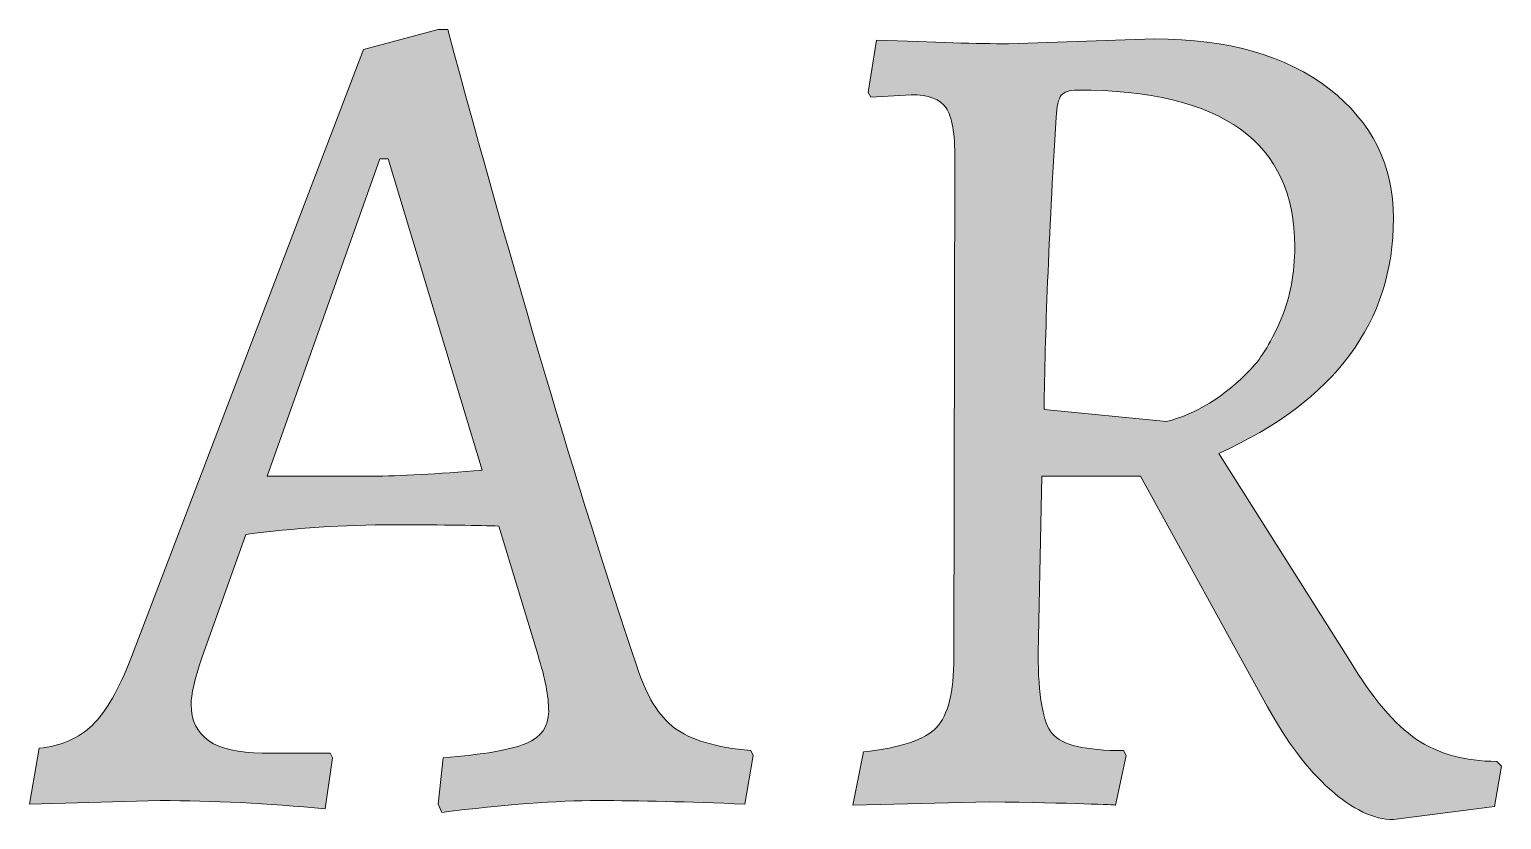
# Model space of a CAD drawing. Header units: inches. Extents: x 30.75 to 38.26, y -31.75 to -24.55.
# Drawn here: x 32.145 to 33.429, y -31.751 to -31.061 of the extents above; entities that cross this region are included whole.
import ezdxf

# ---------------------------------------------------------------- set-up
doc = ezdxf.new("R2010")
doc.units = ezdxf.units.IN
doc.header["$MEASUREMENT"] = 0
doc.layers.add('Layer 3', color=7, linetype='Continuous')

msp = doc.modelspace()

# ---------------------------------------------------------------- hatches: boundary and pattern name
at = {"layer": 'Layer 3', "true_color": 0xffffff}
h = msp.add_hatch(color=7, dxfattribs=at)
h.dxf.hatch_style = 2
edge = h.paths.add_edge_path()
edge.add_spline(control_points=[(32.5047, -31.7446), (32.5047, -31.7446), (32.5016, -31.7374), (32.5016, -31.7374), (32.5016, -31.7374), (32.5058, -31.6969), (32.5058, -31.6969), (32.541, -31.6942), (32.5652, -31.69), (32.5784, -31.6845), (32.5914, -31.679), (32.598, -31.6697), (32.598, -31.6565), (32.598, -31.6434), (32.5949, -31.6271), (32.5887, -31.6078), (32.5887, -31.6078), (32.5545, -31.4948), (32.5545, -31.4948), (32.5379, -31.4941), (32.5075, -31.4937), (32.4633, -31.4937), (32.419, -31.4937), (32.3758, -31.4965), (32.3337, -31.502), (32.3337, -31.502), (32.2953, -31.6099), (32.2953, -31.6099), (32.2891, -31.6285), (32.286, -31.642), (32.286, -31.6503), (32.286, -31.6786), (32.3067, -31.6928), (32.3481, -31.6928), (32.3481, -31.6928), (32.4073, -31.6928), (32.4073, -31.6928), (32.4073, -31.6928), (32.4093, -31.6969), (32.4093, -31.6969), (32.4093, -31.6969), (32.4031, -31.7415), (32.4031, -31.7415), (32.3526, -31.7367), (32.3047, -31.7343), (32.259, -31.7343), (32.259, -31.7343), (32.1449, -31.7374), (32.1449, -31.7374), (32.1449, -31.7374), (32.1533, -31.6887), (32.1533, -31.6887), (32.1726, -31.6866), (32.1882, -31.6798), (32.1999, -31.6685), (32.2117, -31.657), (32.2231, -31.6372), (32.2341, -31.6088), (32.2341, -31.6088), (32.4363, -31.079), (32.4363, -31.079), (32.4363, -31.079), (32.5016, -31.0614), (32.5016, -31.0614), (32.5016, -31.0614), (32.5099, -31.0614), (32.5099, -31.0614), (32.5679, -31.2764), (32.6229, -31.4616), (32.6748, -31.6171), (32.6831, -31.6427), (32.6941, -31.6607), (32.7079, -31.671), (32.7217, -31.6814), (32.7439, -31.688), (32.7743, -31.6907), (32.7743, -31.6907), (32.7764, -31.6949), (32.7764, -31.6949), (32.7764, -31.6949), (32.7691, -31.7374), (32.7691, -31.7374), (32.7193, -31.7353), (32.6767, -31.7343), (32.6411, -31.7343), (32.6054, -31.7343), (32.56, -31.7377), (32.5047, -31.7446)], knot_values=[0, 0, 0, 0, 1, 1, 1, 2, 2, 2, 3, 3, 3, 4, 4, 4, 5, 5, 5, 6, 6, 6, 7, 7, 7, 8, 8, 8, 9, 9, 9, 10, 10, 10, 11, 11, 11, 12, 12, 12, 13, 13, 13, 14, 14, 14, 15, 15, 15, 16, 16, 16, 17, 17, 17, 18, 18, 18, 19, 19, 19, 20, 20, 20, 21, 21, 21, 22, 22, 22, 23, 23, 23, 24, 24, 24, 25, 25, 25, 26, 26, 26, 27, 27, 27, 28, 28, 28, 29, 29, 29, 29], degree=3, periodic=1)
edge = h.paths.add_edge_path()
edge.add_spline(control_points=[(32.4435, -31.4512), (32.4685, -31.4512), (32.5006, -31.4495), (32.54, -31.446), (32.54, -31.446), (32.458, -31.1744), (32.458, -31.1744), (32.458, -31.1744), (32.4508, -31.1744), (32.4508, -31.1744), (32.4508, -31.1744), (32.3523, -31.4512), (32.3523, -31.4512), (32.3523, -31.4512), (32.4435, -31.4512), (32.4435, -31.4512)], knot_values=[0, 0, 0, 0, 1, 1, 1, 2, 2, 2, 3, 3, 3, 4, 4, 4, 5, 5, 5, 5], degree=3, periodic=1)
h = msp.add_hatch(color=7, dxfattribs=at)
h.dxf.hatch_style = 2
edge = h.paths.add_edge_path()
edge.add_spline(control_points=[(33.2791, -31.1133), (33.3164, -31.1423), (33.3351, -31.1799), (33.3351, -31.2262), (33.3351, -31.3168), (33.2843, -31.3852), (33.1827, -31.4315), (33.1827, -31.4315), (33.2968, -31.6119), (33.2968, -31.6119), (33.3168, -31.6451), (33.3363, -31.6681), (33.3553, -31.6809), (33.3743, -31.6937), (33.3977, -31.7001), (33.4253, -31.7001), (33.4253, -31.7001), (33.4294, -31.7042), (33.4294, -31.7042), (33.4294, -31.7042), (33.4233, -31.7394), (33.4233, -31.7394), (33.4233, -31.7394), (33.3351, -31.7509), (33.3351, -31.7509), (33.3178, -31.7509), (33.2994, -31.7421), (33.2796, -31.7244), (33.26, -31.7068), (33.2418, -31.6828), (33.2252, -31.6524), (33.2252, -31.6524), (33.1143, -31.4512), (33.1143, -31.4512), (33.1143, -31.4512), (33.0283, -31.4512), (33.0283, -31.4512), (33.0283, -31.4512), (33.0251, -31.6057), (33.0251, -31.6057), (33.0251, -31.643), (33.0293, -31.6665), (33.0376, -31.6762), (33.0458, -31.6859), (33.0666, -31.6907), (33.0997, -31.6907), (33.0997, -31.6907), (33.1018, -31.6949), (33.1018, -31.6949), (33.1018, -31.6949), (33.0925, -31.7384), (33.0925, -31.7384), (33.0925, -31.7377), (33.0559, -31.7367), (32.9826, -31.7353), (32.9826, -31.7353), (32.8634, -31.7384), (32.8634, -31.7384), (32.8634, -31.7384), (32.8727, -31.6918), (32.8727, -31.6918), (32.9052, -31.6883), (32.9264, -31.6812), (32.9364, -31.6705), (32.9465, -31.6598), (32.9515, -31.6396), (32.9515, -31.6099), (32.9515, -31.6099), (32.9525, -31.1744), (32.9525, -31.1744), (32.9525, -31.1523), (32.9499, -31.1374), (32.9448, -31.1299), (32.9396, -31.1222), (32.9294, -31.1184), (32.9142, -31.1184), (32.9142, -31.1184), (32.879, -31.1205), (32.879, -31.1205), (32.879, -31.1205), (32.8769, -31.1164), (32.8769, -31.1164), (32.8769, -31.1164), (32.8841, -31.0707), (32.8841, -31.0707), (32.9346, -31.0728), (32.9729, -31.0739), (32.9992, -31.0739), (32.9992, -31.0739), (33.1267, -31.0697), (33.1267, -31.0697), (33.191, -31.0697), (33.2418, -31.0842), (33.2791, -31.1133)], knot_values=[0, 0, 0, 0, 1, 1, 1, 2, 2, 2, 3, 3, 3, 4, 4, 4, 5, 5, 5, 6, 6, 6, 7, 7, 7, 8, 8, 8, 9, 9, 9, 10, 10, 10, 11, 11, 11, 12, 12, 12, 13, 13, 13, 14, 14, 14, 15, 15, 15, 16, 16, 16, 17, 17, 17, 18, 18, 18, 19, 19, 19, 20, 20, 20, 21, 21, 21, 22, 22, 22, 23, 23, 23, 24, 24, 24, 25, 25, 25, 26, 26, 26, 27, 27, 27, 28, 28, 28, 29, 29, 29, 30, 30, 30, 31, 31, 31, 31], degree=3, periodic=1)
edge = h.paths.add_edge_path()
edge.add_spline(control_points=[(33.249, -31.2511), (33.249, -31.1599), (33.1858, -31.1143), (33.0593, -31.1143), (33.0524, -31.1143), (33.0477, -31.1159), (33.0453, -31.1189), (33.0429, -31.1221), (33.0413, -31.1285), (33.0407, -31.1381), (33.0344, -31.2439), (33.031, -31.3289), (33.0303, -31.3932), (33.0303, -31.3932), (33.1371, -31.4035), (33.1371, -31.4035), (33.1626, -31.3973), (33.1872, -31.3821), (33.2107, -31.3579), (33.2204, -31.3476), (33.2292, -31.3329), (33.2371, -31.3139), (33.2451, -31.2949), (33.249, -31.2739), (33.249, -31.2511)], knot_values=[0, 0, 0, 0, 1, 1, 1, 2, 2, 2, 3, 3, 3, 4, 4, 4, 5, 5, 5, 6, 6, 6, 7, 7, 7, 8, 8, 8, 8], degree=3, periodic=1)

# ---------------------------------------------------------------- linework, layer by layer
at = {"layer": 'Layer 3', "lineweight": 0}
for points, knots in [([(32.5047, -31.7446), (32.5047, -31.7446), (32.5016, -31.7374), (32.5016, -31.7374), (32.5016, -31.7374), (32.5058, -31.6969), (32.5058, -31.6969), (32.541, -31.6942), (32.5652, -31.69), (32.5784, -31.6845), (32.5914, -31.679), (32.598, -31.6697), (32.598, -31.6565), (32.598, -31.6434), (32.5949, -31.6271), (32.5887, -31.6078), (32.5887, -31.6078), (32.5545, -31.4948), (32.5545, -31.4948), (32.5379, -31.4941), (32.5075, -31.4937), (32.4633, -31.4937), (32.419, -31.4937), (32.3758, -31.4965), (32.3337, -31.502), (32.3337, -31.502), (32.2953, -31.6099), (32.2953, -31.6099), (32.2891, -31.6285), (32.286, -31.642), (32.286, -31.6503), (32.286, -31.6786), (32.3067, -31.6928), (32.3481, -31.6928), (32.3481, -31.6928), (32.4073, -31.6928), (32.4073, -31.6928), (32.4073, -31.6928), (32.4093, -31.6969), (32.4093, -31.6969), (32.4093, -31.6969), (32.4031, -31.7415), (32.4031, -31.7415), (32.3526, -31.7367), (32.3047, -31.7343), (32.259, -31.7343), (32.259, -31.7343), (32.1449, -31.7374), (32.1449, -31.7374), (32.1449, -31.7374), (32.1533, -31.6887), (32.1533, -31.6887), (32.1726, -31.6866), (32.1882, -31.6798), (32.1999, -31.6685), (32.2117, -31.657), (32.2231, -31.6372), (32.2341, -31.6088), (32.2341, -31.6088), (32.4363, -31.079), (32.4363, -31.079), (32.4363, -31.079), (32.5016, -31.0614), (32.5016, -31.0614), (32.5016, -31.0614), (32.5099, -31.0614), (32.5099, -31.0614), (32.5679, -31.2764), (32.6229, -31.4616), (32.6748, -31.6171), (32.6831, -31.6427), (32.6941, -31.6607), (32.7079, -31.671), (32.7217, -31.6814), (32.7439, -31.688), (32.7743, -31.6907), (32.7743, -31.6907), (32.7764, -31.6949), (32.7764, -31.6949), (32.7764, -31.6949), (32.7691, -31.7374), (32.7691, -31.7374), (32.7193, -31.7353), (32.6767, -31.7343), (32.6411, -31.7343), (32.6054, -31.7343), (32.56, -31.7377), (32.5047, -31.7446)], [0, 0, 0, 0, 1, 1, 1, 2, 2, 2, 3, 3, 3, 4, 4, 4, 5, 5, 5, 6, 6, 6, 7, 7, 7, 8, 8, 8, 9, 9, 9, 10, 10, 10, 11, 11, 11, 12, 12, 12, 13, 13, 13, 14, 14, 14, 15, 15, 15, 16, 16, 16, 17, 17, 17, 18, 18, 18, 19, 19, 19, 20, 20, 20, 21, 21, 21, 22, 22, 22, 23, 23, 23, 24, 24, 24, 25, 25, 25, 26, 26, 26, 27, 27, 27, 28, 28, 28, 29, 29, 29, 29]), ([(33.2791, -31.1133), (33.3164, -31.1423), (33.3351, -31.1799), (33.3351, -31.2262), (33.3351, -31.3168), (33.2843, -31.3852), (33.1827, -31.4315), (33.1827, -31.4315), (33.2968, -31.6119), (33.2968, -31.6119), (33.3168, -31.6451), (33.3363, -31.6681), (33.3553, -31.6809), (33.3743, -31.6937), (33.3977, -31.7001), (33.4253, -31.7001), (33.4253, -31.7001), (33.4294, -31.7042), (33.4294, -31.7042), (33.4294, -31.7042), (33.4233, -31.7394), (33.4233, -31.7394), (33.4233, -31.7394), (33.3351, -31.7509), (33.3351, -31.7509), (33.3178, -31.7509), (33.2994, -31.7421), (33.2796, -31.7244), (33.26, -31.7068), (33.2418, -31.6828), (33.2252, -31.6524), (33.2252, -31.6524), (33.1143, -31.4512), (33.1143, -31.4512), (33.1143, -31.4512), (33.0283, -31.4512), (33.0283, -31.4512), (33.0283, -31.4512), (33.0251, -31.6057), (33.0251, -31.6057), (33.0251, -31.643), (33.0293, -31.6665), (33.0376, -31.6762), (33.0458, -31.6859), (33.0666, -31.6907), (33.0997, -31.6907), (33.0997, -31.6907), (33.1018, -31.6949), (33.1018, -31.6949), (33.1018, -31.6949), (33.0925, -31.7384), (33.0925, -31.7384), (33.0925, -31.7377), (33.0559, -31.7367), (32.9826, -31.7353), (32.9826, -31.7353), (32.8634, -31.7384), (32.8634, -31.7384), (32.8634, -31.7384), (32.8727, -31.6918), (32.8727, -31.6918), (32.9052, -31.6883), (32.9264, -31.6812), (32.9364, -31.6705), (32.9465, -31.6598), (32.9515, -31.6396), (32.9515, -31.6099), (32.9515, -31.6099), (32.9525, -31.1744), (32.9525, -31.1744), (32.9525, -31.1523), (32.9499, -31.1374), (32.9448, -31.1299), (32.9396, -31.1222), (32.9294, -31.1184), (32.9142, -31.1184), (32.9142, -31.1184), (32.879, -31.1205), (32.879, -31.1205), (32.879, -31.1205), (32.8769, -31.1164), (32.8769, -31.1164), (32.8769, -31.1164), (32.8841, -31.0707), (32.8841, -31.0707), (32.9346, -31.0728), (32.9729, -31.0739), (32.9992, -31.0739), (32.9992, -31.0739), (33.1267, -31.0697), (33.1267, -31.0697), (33.191, -31.0697), (33.2418, -31.0842), (33.2791, -31.1133)], [0, 0, 0, 0, 1, 1, 1, 2, 2, 2, 3, 3, 3, 4, 4, 4, 5, 5, 5, 6, 6, 6, 7, 7, 7, 8, 8, 8, 9, 9, 9, 10, 10, 10, 11, 11, 11, 12, 12, 12, 13, 13, 13, 14, 14, 14, 15, 15, 15, 16, 16, 16, 17, 17, 17, 18, 18, 18, 19, 19, 19, 20, 20, 20, 21, 21, 21, 22, 22, 22, 23, 23, 23, 24, 24, 24, 25, 25, 25, 26, 26, 26, 27, 27, 27, 28, 28, 28, 29, 29, 29, 30, 30, 30, 31, 31, 31, 31]), ([(33.249, -31.2511), (33.249, -31.1599), (33.1858, -31.1143), (33.0593, -31.1143), (33.0524, -31.1143), (33.0477, -31.1159), (33.0453, -31.1189), (33.0429, -31.1221), (33.0413, -31.1285), (33.0407, -31.1381), (33.0344, -31.2439), (33.031, -31.3289), (33.0303, -31.3932), (33.0303, -31.3932), (33.1371, -31.4035), (33.1371, -31.4035), (33.1626, -31.3973), (33.1872, -31.3821), (33.2107, -31.3579), (33.2204, -31.3476), (33.2292, -31.3329), (33.2371, -31.3139), (33.2451, -31.2949), (33.249, -31.2739), (33.249, -31.2511)], [0, 0, 0, 0, 1, 1, 1, 2, 2, 2, 3, 3, 3, 4, 4, 4, 5, 5, 5, 6, 6, 6, 7, 7, 7, 8, 8, 8, 8]), ([(32.4435, -31.4512), (32.4685, -31.4512), (32.5006, -31.4495), (32.54, -31.446), (32.54, -31.446), (32.458, -31.1744), (32.458, -31.1744), (32.458, -31.1744), (32.4508, -31.1744), (32.4508, -31.1744), (32.4508, -31.1744), (32.3523, -31.4512), (32.3523, -31.4512), (32.3523, -31.4512), (32.4435, -31.4512), (32.4435, -31.4512)], [0, 0, 0, 0, 1, 1, 1, 2, 2, 2, 3, 3, 3, 4, 4, 4, 5, 5, 5, 5])]:
    msp.add_open_spline(points, degree=3, knots=knots, dxfattribs=at)

doc.saveas('drawing.dxf')
